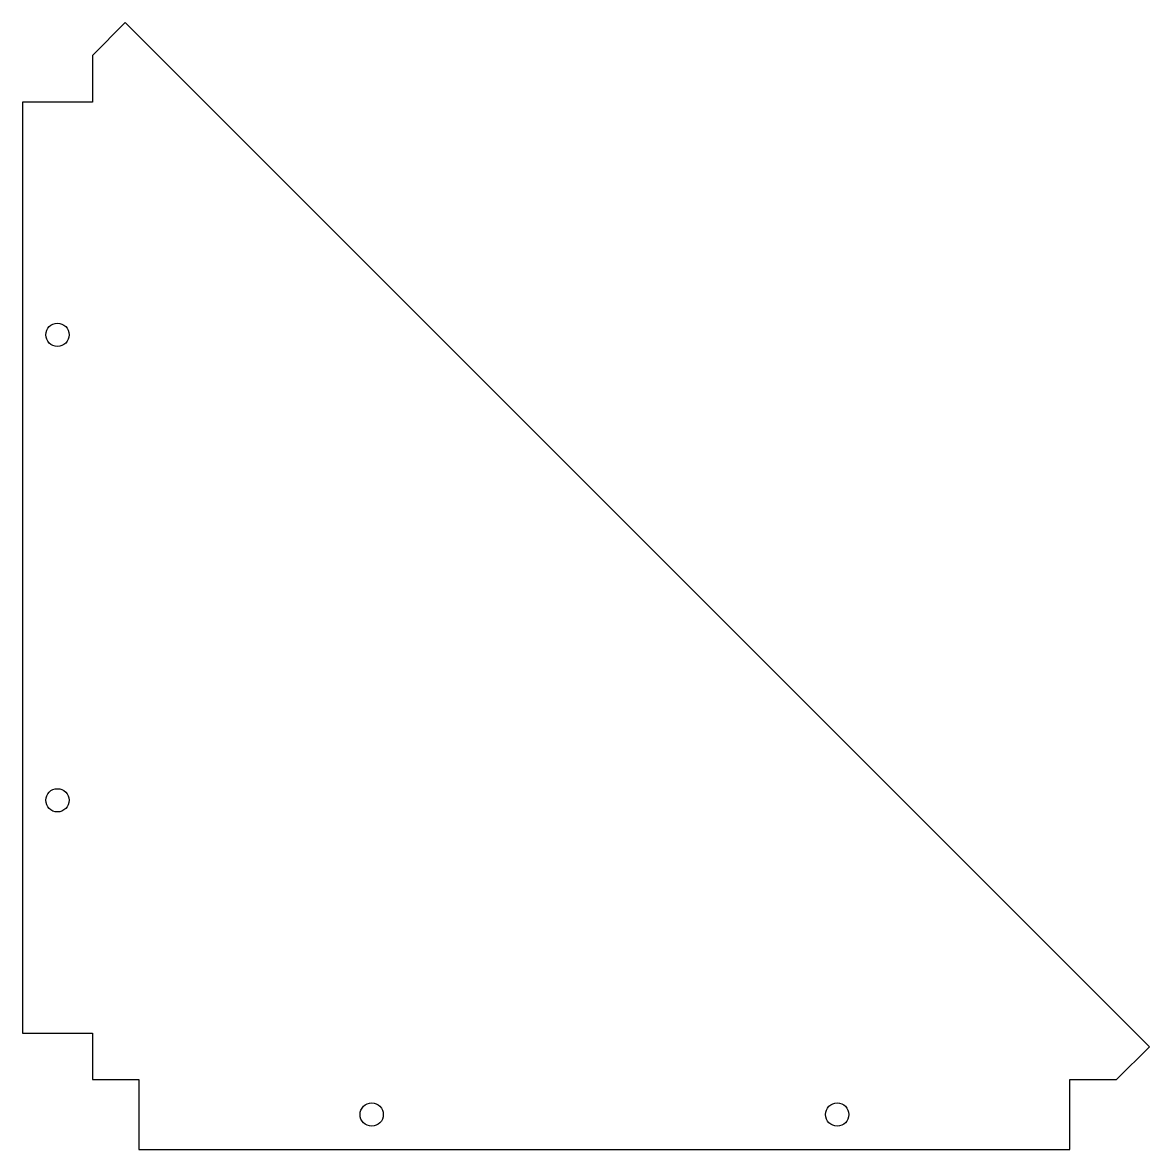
# Model space of a CAD drawing. Header units: millimetres. Extents: x 0 to 242, y 0 to 242.
import ezdxf

# ---------------------------------------------------------------- set-up
doc = ezdxf.new("R2010")
doc.units = ezdxf.units.MM
doc.layers.add('CUT', color=7, linetype='Continuous')

msp = doc.modelspace()

# ---------------------------------------------------------------- linework, layer by layer
at = {"layer": 'CUT'}
msp.add_lwpolyline([(25, 15), (25, 0), (225, 0), (225, 15), (235, 15), (242.07, 22.07), (22.07, 242.07), (15, 235), (15, 225), (0, 225), (0, 25), (15, 25), (15, 15)], close=True, dxfattribs=at)
for centre in [(7.5, 175), (7.5, 75), (75, 7.5), (175, 7.5)]:
    msp.add_circle(centre, 2.5, dxfattribs=at)

doc.saveas('drawing.dxf')
